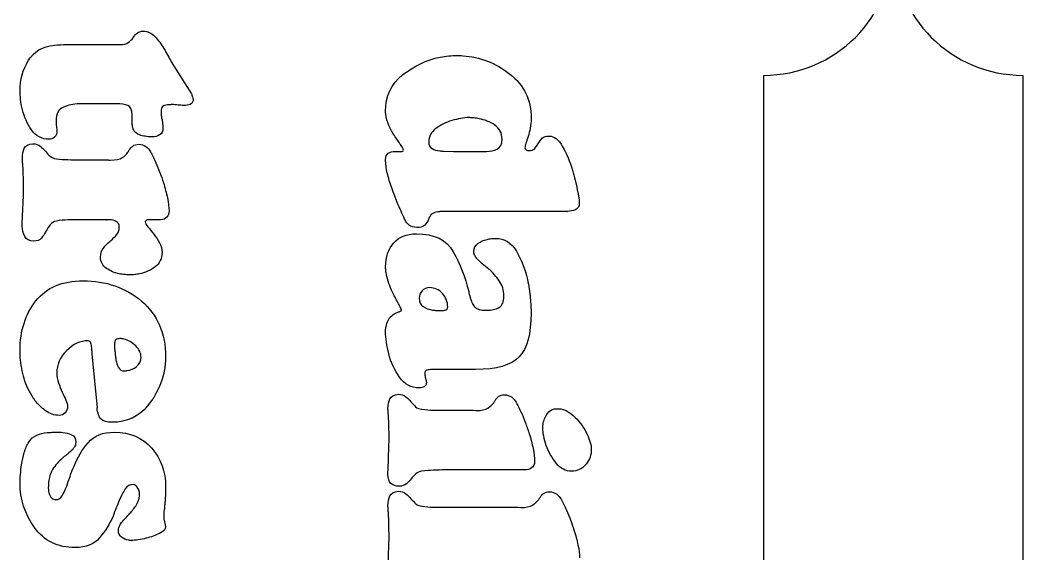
# Model space of a CAD drawing. Extents: x 0 to 771, y 958 to 1701.
# Drawn here: x 587 to 674.8, y 1390.8 to 1437.5 of the extents above; entities that cross this region are included whole.
import ezdxf

# ---------------------------------------------------------------- set-up
doc = ezdxf.new("R2010")
doc.units = 0
doc.layers.add('H0114_Printing', color=7, linetype='CONTINUOUS')

msp = doc.modelspace()

# ---------------------------------------------------------------- linework, layer by layer
at = {"layer": 'H0114_Printing', "color": 4}
for points in [[(592.124385, 1435.421864), (592.147385, 1435.421864)], [(592.147385, 1435.421864), (594.870385, 1435.421864), (595.801385, 1435.398864)], [(600.246385, 1433.905864), (602.018385, 1431.084864)], [(625.255784, 1434.448264), (625.500784, 1434.448264)], [(595.471385, 1430.222864), (592.567385, 1430.222864), (592.370385, 1430.222864), (592.195385, 1430.222864)], [(600.130385, 1430.128864), (600.025385, 1430.128864), (599.920385, 1430.128864)], [(600.340385, 1430.152864), (600.234385, 1430.152864)], [(619.007785, 1429.446264), (619.007785, 1429.575264)], [(596.842385, 1428.497864), (596.842385, 1428.659864), (596.842385, 1429.242864)], [(598.591385, 1427.331864), (598.556385, 1427.331864), (598.521385, 1427.331864)], [(632.343784, 1426.730264), (632.366784, 1426.754264)], [(619.846785, 1426.054264), (620.382784, 1426.054264), (620.405784, 1426.054264)], [(624.113784, 1426.077264), (624.952784, 1426.054264), (627.400784, 1426.054264)], [(627.400784, 1426.054264), (627.610784, 1426.054264), (627.843784, 1426.054264)], [(592.235385, 1425.327064), (594.689385, 1425.327064)], [(594.782385, 1425.303064), (594.841385, 1425.303064), (594.899385, 1425.303064)], [(634.931784, 1420.808264), (625.139784, 1420.808264), (624.043784, 1420.808264)], [(634.907784, 1420.808264), (634.931784, 1420.808264)], [(594.581385, 1420.081064), (592.265385, 1420.081064)], [(594.860385, 1420.081064), (594.709385, 1420.081064), (594.558385, 1420.081064), (594.581385, 1420.081064)], [(599.313385, 1420.081064), (598.334385, 1420.081064), (598.276385, 1420.081064), (598.241385, 1420.081064)], [(587.213385, 1419.521065), (587.213385, 1419.556065), (587.213385, 1419.591065)], [(589.292385, 1419.090065), (589.292385, 1419.055065)], [(623.787184, 1412.135365), (623.810184, 1412.135365)], [(623.810184, 1412.135365), (623.927184, 1412.135365), (623.997184, 1412.135365)], [(587.027285, 1408.341665), (587.027285, 1408.656665)], [(593.322285, 1408.434665), (593.322285, 1408.562665)], [(593.788285, 1403.620665), (593.345285, 1408.353665)], [(595.327285, 1408.539665), (595.350285, 1408.539665)], [(596.166285, 1406.860665), (596.271285, 1406.860665)], [(626.888184, 1406.982365), (623.390184, 1406.982365), (623.064184, 1406.982365)], [(626.864184, 1406.982365), (626.888184, 1406.982365)], [(593.765285, 1403.620665), (593.788285, 1403.620665)], [(624.215984, 1403.415665), (624.238984, 1403.415665)], [(624.238984, 1403.415665), (626.669984, 1403.415665), (626.902984, 1403.391665)], [(634.021984, 1403.555665), (634.079984, 1403.555665), (634.161984, 1403.555665)], [(590.244085, 1401.499065), (590.489085, 1401.499065)], [(632.762984, 1401.876665), (632.762984, 1402.028665)], [(631.154984, 1398.192665), (624.238984, 1398.192665)], [(635.373984, 1398.076665), (635.327984, 1398.076665), (635.281984, 1398.076665)], [(635.490984, 1398.099665), (635.420984, 1398.099665)], [(635.467984, 1398.099665), (635.490984, 1398.099665)], [(597.472085, 1395.950065), (597.472085, 1396.148065)], [(624.216384, 1394.929165), (624.239384, 1394.929165)], [(624.239384, 1394.929165), (630.595384, 1394.929165), (630.828384, 1394.906165)], [(599.594085, 1394.201065), (599.594085, 1394.050065), (599.594085, 1393.945065)], [(596.796085, 1392.033065), (596.645085, 1392.033065)], [(596.773085, 1392.033065), (596.796085, 1392.033065)]]:
    msp.add_lwpolyline(points, dxfattribs=at)
at = {"layer": 'H0114_Printing', "color": 1}
for points in [[(652.093084, 1303.955067), (652.093084, 1432.713064)], [(674.770683, 1432.713064), (674.770683, 1303.945067)]]:
    msp.add_lwpolyline(points, dxfattribs=at)
for points in [[(652.093084, 1432.713064), (658.356084, 1432.713064), (663.432083, 1437.790064), (663.432083, 1444.052064)], [(663.431683, 1444.052064), (663.431683, 1437.790064), (668.508683, 1432.713064), (674.770683, 1432.713064)]]:
    msp.add_open_spline(points, degree=3, dxfattribs=at)
at = {"layer": 'H0114_Printing', "color": 4}
for points in [[(596.941385, 1436.051864), (597.050385, 1436.190864), (597.162385, 1436.311864), (597.278385, 1436.412864)], [(597.278385, 1436.412864), (597.395385, 1436.513864), (597.570385, 1436.571864), (597.803385, 1436.587864)], [(597.803385, 1436.587864), (598.175385, 1436.587864), (598.512385, 1436.427864), (598.815385, 1436.109864)], [(595.801385, 1435.398864), (596.111385, 1435.398864), (596.344385, 1435.460864), (596.499385, 1435.584864)], [(596.499385, 1435.584864), (596.654385, 1435.708864), (596.794385, 1435.848864), (596.918385, 1436.004864)], [(596.918385, 1436.004864), (596.918385, 1436.019864), (596.926385, 1436.035864), (596.941385, 1436.051864)], [(598.815385, 1436.109864), (599.117385, 1435.790864), (599.385385, 1435.436864), (599.618385, 1435.048864)], [(587.748385, 1433.999864), (588.229385, 1434.791864), (588.989385, 1435.242864), (590.029385, 1435.351864)], [(590.029385, 1435.351864), (590.386385, 1435.382864), (590.739385, 1435.402864), (591.088385, 1435.409864)], [(591.088385, 1435.409864), (591.437385, 1435.417864), (591.782385, 1435.421864), (592.124385, 1435.421864)], [(599.618385, 1435.048864), (599.741385, 1434.846864), (599.854385, 1434.644864), (599.955385, 1434.441864)], [(587.027385, 1431.388864), (587.027385, 1432.336864), (587.268385, 1433.206864), (587.748385, 1433.999864)], [(599.955385, 1434.441864), (600.056385, 1434.240864), (600.153385, 1434.061864), (600.246385, 1433.905864)], [(620.499784, 1432.746264), (621.493784, 1433.538264), (622.589784, 1434.059264), (623.786784, 1434.308264)], [(623.786784, 1434.308264), (624.035784, 1434.354264), (624.284784, 1434.389264), (624.532784, 1434.412264)], [(624.532784, 1434.412264), (624.781784, 1434.436264), (625.022784, 1434.448264), (625.255784, 1434.448264)], [(625.500784, 1434.448264), (625.585784, 1434.448264), (625.675784, 1434.440264), (625.768784, 1434.424264)], [(625.768784, 1434.424264), (627.260784, 1434.331264), (628.628784, 1433.799264), (629.871784, 1432.827264)], [(619.007785, 1429.575264), (619.007785, 1430.896264), (619.504785, 1431.953264), (620.499784, 1432.746264)], [(629.871784, 1432.827264), (631.115784, 1431.856264), (631.737784, 1430.562264), (631.737784, 1428.945264)], [(587.073385, 1430.607864), (587.042385, 1430.894864), (587.027385, 1431.154864), (587.027385, 1431.388864)], [(587.236385, 1429.709864), (587.159385, 1430.020864), (587.104385, 1430.319864), (587.073385, 1430.607864)], [(592.195385, 1430.222864), (591.700385, 1430.206864), (591.239385, 1430.109864), (590.813385, 1429.930864)], [(596.447385, 1430.082864), (596.199385, 1430.175864), (595.874385, 1430.222864), (595.471385, 1430.222864)], [(602.158385, 1430.571864), (602.158385, 1430.370864), (602.075385, 1430.237864), (601.910385, 1430.175864)], [(602.018385, 1431.084864), (602.049385, 1431.007864), (602.080385, 1430.925864), (602.112385, 1430.839864)], [(602.112385, 1430.839864), (602.142385, 1430.754864), (602.158385, 1430.665864), (602.158385, 1430.571864)], [(588.029385, 1427.937864), (587.656385, 1428.481864), (587.392385, 1429.071864), (587.236385, 1429.709864)], [(590.813385, 1429.930864), (590.387385, 1429.752864), (590.174385, 1429.351864), (590.174385, 1428.729864)], [(596.842385, 1429.242864), (596.827385, 1429.709864), (596.694385, 1429.988864), (596.447385, 1430.082864)], [(599.500385, 1429.977864), (599.407385, 1429.892864), (599.360385, 1429.756864), (599.360385, 1429.569864)], [(599.360385, 1429.569864), (599.360385, 1429.445864), (599.368385, 1429.320864), (599.383385, 1429.196864)], [(599.920385, 1430.128864), (599.733385, 1430.113864), (599.593385, 1430.062864), (599.500385, 1429.977864)], [(600.234385, 1430.152864), (600.196385, 1430.152864), (600.160385, 1430.144864), (600.130385, 1430.128864)], [(600.587385, 1430.140864), (600.501385, 1430.148864), (600.418385, 1430.152864), (600.340385, 1430.152864)], [(600.859385, 1430.105864), (600.764385, 1430.120864), (600.674385, 1430.132864), (600.587385, 1430.140864)], [(601.107385, 1430.093864), (601.020385, 1430.102864), (600.938385, 1430.105864), (600.859385, 1430.105864)], [(601.355385, 1430.082864), (601.277385, 1430.082864), (601.194385, 1430.086864), (601.107385, 1430.093864)], [(601.910385, 1430.175864), (601.744385, 1430.113864), (601.560385, 1430.082864), (601.355385, 1430.082864)], [(619.030785, 1429.341264), (619.015785, 1429.372264), (619.007785, 1429.408264), (619.007785, 1429.446264)], [(590.174385, 1428.729864), (590.174385, 1428.652864), (590.178385, 1428.571864), (590.186385, 1428.485864)], [(590.186385, 1428.485864), (590.193385, 1428.399864), (590.205385, 1428.318864), (590.221385, 1428.240864)], [(596.865385, 1428.333864), (596.850385, 1428.380864), (596.842385, 1428.434864), (596.842385, 1428.497864)], [(599.383385, 1429.196864), (599.399385, 1429.071864), (599.422385, 1428.947864), (599.453385, 1428.823864)], [(599.453385, 1428.823864), (599.469385, 1428.714864), (599.485385, 1428.598864), (599.500385, 1428.473864)], [(599.500385, 1428.473864), (599.515385, 1428.348864), (599.523385, 1428.224864), (599.523385, 1428.100864)], [(619.298785, 1428.339264), (619.150785, 1428.666264), (619.062785, 1429.000264), (619.030785, 1429.341264)], [(624.789784, 1428.758264), (624.291784, 1428.603264), (623.833784, 1428.370264), (623.413784, 1428.059264)], [(625.593784, 1428.945264), (625.337784, 1428.898264), (625.069784, 1428.836264), (624.789784, 1428.758264)], [(626.258784, 1429.015264), (626.071784, 1429.015264), (625.849784, 1428.992264), (625.593784, 1428.945264)], [(626.712784, 1428.992264), (626.549784, 1429.008264), (626.398784, 1429.015264), (626.258784, 1429.015264)], [(627.190784, 1428.922264), (627.035784, 1428.953264), (626.876784, 1428.976264), (626.712784, 1428.992264)], [(628.566784, 1428.362264), (628.146784, 1428.642264), (627.687784, 1428.828264), (627.190784, 1428.922264)], [(631.737784, 1428.945264), (631.737784, 1428.634264), (631.710784, 1428.347264), (631.655784, 1428.083264)], [(589.568385, 1427.121864), (588.915385, 1427.121864), (588.402385, 1427.393864), (588.029385, 1427.937864)], [(590.244385, 1427.750864), (590.244385, 1427.564864), (590.174385, 1427.412864), (590.034385, 1427.296864)], [(590.221385, 1428.240864), (590.221385, 1428.162864), (590.224385, 1428.080864), (590.233385, 1427.995864)], [(590.233385, 1427.995864), (590.240385, 1427.910864), (590.244385, 1427.828864), (590.244385, 1427.750864)], [(596.911385, 1428.053864), (596.881385, 1428.146864), (596.865385, 1428.240864), (596.865385, 1428.333864)], [(597.049385, 1427.797864), (596.988385, 1427.875864), (596.941385, 1427.960864), (596.911385, 1428.053864)], [(597.463385, 1427.505864), (597.294385, 1427.576864), (597.156385, 1427.673864), (597.049385, 1427.797864)], [(599.523385, 1428.100864), (599.523385, 1427.805864), (599.426385, 1427.603864), (599.232385, 1427.494864)], [(619.776785, 1427.453264), (619.605785, 1427.717264), (619.446785, 1428.013264), (619.298785, 1428.339264)], [(623.413784, 1428.059264), (622.994784, 1427.748264), (622.784784, 1427.360264), (622.784784, 1426.894264)], [(629.195784, 1427.103264), (629.195784, 1427.663264), (628.985784, 1428.083264), (628.566784, 1428.362264)], [(631.655784, 1428.083264), (631.600784, 1427.819264), (631.542784, 1427.578264), (631.480784, 1427.360264)], [(587.400385, 1426.329064), (587.508385, 1426.563064), (587.757385, 1426.695064), (588.146385, 1426.725064)], [(588.146385, 1426.725064), (588.410385, 1426.725064), (588.625385, 1426.656064), (588.789385, 1426.516064)], [(590.034385, 1427.296864), (589.895385, 1427.179864), (589.739385, 1427.121864), (589.568385, 1427.121864)], [(597.969385, 1427.377864), (597.800385, 1427.393864), (597.632385, 1427.436864), (597.463385, 1427.505864)], [(598.245385, 1427.342864), (598.153385, 1427.350864), (598.061385, 1427.362864), (597.969385, 1427.377864)], [(598.521385, 1427.331864), (598.429385, 1427.331864), (598.337385, 1427.335864), (598.245385, 1427.342864)], [(599.232385, 1427.494864), (599.037385, 1427.385864), (598.824385, 1427.331864), (598.591385, 1427.331864)], [(620.324784, 1426.649264), (620.161784, 1426.874264), (619.978785, 1427.142264), (619.776785, 1427.453264)], [(622.784784, 1426.894264), (622.784784, 1426.613264), (622.880784, 1426.419264), (623.075784, 1426.311264)], [(628.764784, 1426.264264), (629.051784, 1426.389264), (629.195784, 1426.668264), (629.195784, 1427.103264)], [(631.282784, 1426.777264), (631.227784, 1426.606264), (631.201784, 1426.466264), (631.201784, 1426.357264)], [(631.480784, 1427.360264), (631.402784, 1427.142264), (631.336784, 1426.948264), (631.282784, 1426.777264)], [(632.052784, 1426.311264), (632.168784, 1426.435264), (632.265784, 1426.575264), (632.343784, 1426.730264)], [(632.366784, 1426.754264), (632.459784, 1426.925264), (632.572784, 1427.076264), (632.705784, 1427.208264)], [(632.705784, 1427.208264), (632.836784, 1427.340264), (633.042784, 1427.406264), (633.322784, 1427.406264)], [(633.322784, 1427.406264), (633.757784, 1427.406264), (634.150784, 1427.096264), (634.499784, 1426.473264)], [(587.236385, 1425.467064), (587.236385, 1425.809064), (587.291385, 1426.096064), (587.400385, 1426.329064)], [(588.789385, 1426.516064), (588.952385, 1426.376064), (589.104385, 1426.228064), (589.244385, 1426.073064)], [(589.244385, 1426.073064), (589.369385, 1425.918064), (589.505385, 1425.774064), (589.653385, 1425.642064)], [(595.974385, 1425.513064), (596.192385, 1425.653064), (596.356385, 1425.809064), (596.465385, 1425.980064)], [(596.465385, 1425.980064), (596.496385, 1426.026064), (596.519385, 1426.065064), (596.535385, 1426.096064)], [(596.535385, 1426.096064), (596.550385, 1426.128064), (596.566385, 1426.158064), (596.581385, 1426.189064)], [(596.581385, 1426.189064), (596.675385, 1426.314064), (596.780385, 1426.427064), (596.897385, 1426.527064)], [(596.897385, 1426.527064), (597.013385, 1426.629064), (597.189385, 1426.679064), (597.423385, 1426.679064)], [(597.423385, 1426.679064), (597.656385, 1426.679064), (597.859385, 1426.617064), (598.030385, 1426.492064)], [(598.030385, 1426.492064), (598.202385, 1426.368064), (598.342385, 1426.212064), (598.451385, 1426.026064)], [(598.451385, 1426.026064), (598.528385, 1425.886064), (598.606385, 1425.735064), (598.684385, 1425.572064)], [(619.007785, 1425.331264), (619.007785, 1425.596264), (619.084785, 1425.783264), (619.240785, 1425.891264)], [(619.240785, 1425.891264), (619.395785, 1426.000264), (619.597785, 1426.054264), (619.846785, 1426.054264)], [(620.569784, 1426.171264), (620.569784, 1426.264264), (620.487784, 1426.423264), (620.324784, 1426.649264)], [(620.405784, 1426.054264), (620.452784, 1426.054264), (620.491784, 1426.062264), (620.522784, 1426.077264)], [(620.522784, 1426.077264), (620.553784, 1426.093264), (620.569784, 1426.124264), (620.569784, 1426.171264)], [(623.075784, 1426.311264), (623.269784, 1426.202264), (623.491784, 1426.132264), (623.739784, 1426.101264)], [(623.739784, 1426.101264), (623.801784, 1426.101264), (623.864784, 1426.097264), (623.926784, 1426.089264)], [(623.926784, 1426.089264), (623.988784, 1426.081264), (624.050784, 1426.077264), (624.113784, 1426.077264)], [(627.843784, 1426.054264), (628.170784, 1426.070264), (628.476784, 1426.139264), (628.764784, 1426.264264)], [(631.201784, 1426.357264), (631.215784, 1426.279264), (631.255784, 1426.221264), (631.317784, 1426.182264)], [(631.317784, 1426.182264), (631.379784, 1426.143264), (631.441784, 1426.124264), (631.503784, 1426.124264)], [(631.503784, 1426.124264), (631.752784, 1426.124264), (631.935784, 1426.186264), (632.052784, 1426.311264)], [(634.499784, 1426.473264), (634.849784, 1425.852264), (635.133784, 1425.168264), (635.350784, 1424.422264)], [(587.248385, 1425.140064), (587.240385, 1425.249064), (587.236385, 1425.358064), (587.236385, 1425.467064)], [(587.283385, 1424.791064), (587.268385, 1424.915064), (587.256385, 1425.031064), (587.248385, 1425.140064)], [(589.653385, 1425.642064), (589.801385, 1425.509064), (589.984385, 1425.435064), (590.202385, 1425.420064)], [(590.202385, 1425.420064), (590.545385, 1425.373064), (590.883385, 1425.346064), (591.219385, 1425.338064)], [(591.219385, 1425.338064), (591.553385, 1425.331064), (591.892385, 1425.327064), (592.235385, 1425.327064)], [(594.689385, 1425.327064), (594.736385, 1425.327064), (594.767385, 1425.319064), (594.782385, 1425.303064)], [(594.899385, 1425.303064), (595.397385, 1425.303064), (595.756385, 1425.373064), (595.974385, 1425.513064)], [(598.684385, 1425.572064), (598.762385, 1425.408064), (598.839385, 1425.241064), (598.917385, 1425.070064)], [(598.917385, 1425.070064), (599.026385, 1424.791064), (599.139385, 1424.503064), (599.255385, 1424.208064)], [(619.158785, 1424.177264), (619.057785, 1424.605264), (619.007785, 1424.990264), (619.007785, 1425.331264)], [(587.318385, 1423.800064), (587.310385, 1424.134064), (587.299385, 1424.464064), (587.283385, 1424.791064)], [(599.255385, 1424.208064), (599.372385, 1423.912064), (599.477385, 1423.617064), (599.570385, 1423.321064)], [(619.543785, 1422.860264), (619.387785, 1423.311264), (619.260785, 1423.750264), (619.158785, 1424.177264)], [(635.350784, 1424.422264), (635.537784, 1423.816264), (635.680784, 1423.241264), (635.782784, 1422.697264)], [(587.330385, 1422.809064), (587.330385, 1423.135064), (587.326385, 1423.466064), (587.318385, 1423.800064)], [(599.570385, 1423.321064), (599.710385, 1422.871064), (599.827385, 1422.428064), (599.920385, 1421.993064)], [(587.318385, 1422.004064), (587.326385, 1422.276064), (587.330385, 1422.545064), (587.330385, 1422.809064)], [(619.776785, 1422.219264), (619.698785, 1422.429264), (619.621785, 1422.642264), (619.543785, 1422.860264)], [(635.782784, 1422.697264), (635.883784, 1422.153264), (635.941784, 1421.780264), (635.956784, 1421.578264)], [(587.283385, 1421.200064), (587.299385, 1421.465064), (587.310385, 1421.733064), (587.318385, 1422.004064)], [(599.920385, 1421.993064), (600.013385, 1421.557064), (600.060385, 1421.177064), (600.060385, 1420.851064)], [(620.033784, 1421.601264), (619.939785, 1421.803264), (619.854785, 1422.009264), (619.776785, 1422.219264)], [(620.359784, 1420.820264), (620.250784, 1421.061264), (620.141784, 1421.321264), (620.033784, 1421.601264)], [(635.956784, 1421.578264), (635.956784, 1421.267264), (635.848784, 1421.061264), (635.630784, 1420.960264)], [(587.236385, 1420.396064), (587.252385, 1420.668064), (587.268385, 1420.936064), (587.283385, 1421.200064)], [(600.060385, 1420.851064), (600.060385, 1420.633064), (599.994385, 1420.450064), (599.862385, 1420.302064)], [(620.662784, 1420.155264), (620.569784, 1420.357264), (620.468784, 1420.579264), (620.359784, 1420.820264)], [(623.192784, 1420.657264), (623.028784, 1420.587264), (622.908784, 1420.459264), (622.830784, 1420.272264)], [(623.716784, 1420.785264), (623.530784, 1420.769264), (623.355784, 1420.727264), (623.192784, 1420.657264)], [(623.868784, 1420.797264), (623.813784, 1420.789264), (623.763784, 1420.785264), (623.716784, 1420.785264)], [(624.043784, 1420.808264), (623.980784, 1420.808264), (623.922784, 1420.805264), (623.868784, 1420.797264)], [(635.630784, 1420.960264), (635.412784, 1420.859264), (635.171784, 1420.808264), (634.907784, 1420.808264)], [(587.213385, 1419.591065), (587.213385, 1419.856065), (587.221385, 1420.124064), (587.236385, 1420.396064)], [(590.205385, 1419.964065), (589.972385, 1419.918065), (589.788385, 1419.809065), (589.655385, 1419.638065)], [(591.223385, 1420.069064), (590.888385, 1420.062064), (590.549385, 1420.026064), (590.205385, 1419.964065)], [(592.265385, 1420.081064), (591.906385, 1420.081064), (591.559385, 1420.077064), (591.223385, 1420.069064)], [(595.443385, 1419.941065), (595.272385, 1420.019064), (595.078385, 1420.066064), (594.860385, 1420.081064)], [(595.700385, 1419.428065), (595.700385, 1419.693065), (595.614385, 1419.863065), (595.443385, 1419.941065)], [(598.078385, 1420.046064), (598.032385, 1420.022064), (598.000385, 1419.980065), (597.985385, 1419.918065)], [(597.985385, 1419.918065), (597.985385, 1419.794065), (598.062385, 1419.638065), (598.218385, 1419.451065)], [(598.241385, 1420.081064), (598.179385, 1420.081064), (598.124385, 1420.069064), (598.078385, 1420.046064)], [(599.862385, 1420.302064), (599.729385, 1420.155064), (599.547385, 1420.081064), (599.313385, 1420.081064)], [(621.093784, 1419.584265), (620.930784, 1419.700265), (620.786784, 1419.891265), (620.662784, 1420.155264)], [(622.690784, 1419.969265), (622.597784, 1419.767265), (622.488784, 1419.623265), (622.364784, 1419.538265)], [(622.760784, 1420.109264), (622.745784, 1420.062264), (622.722784, 1420.015264), (622.690784, 1419.969265)], [(622.830784, 1420.272264), (622.799784, 1420.210264), (622.776784, 1420.155264), (622.760784, 1420.109264)], [(587.446385, 1418.624065), (587.306385, 1418.896065), (587.229385, 1419.195065), (587.213385, 1419.521065)], [(589.292385, 1419.055065), (589.168385, 1418.838065), (589.035385, 1418.643065), (588.895385, 1418.472065)], [(589.316385, 1419.102065), (589.300385, 1419.102065), (589.292385, 1419.098065), (589.292385, 1419.090065)], [(589.655385, 1419.638065), (589.522385, 1419.467065), (589.409385, 1419.288065), (589.316385, 1419.102065)], [(595.479385, 1418.775065), (595.626385, 1418.946065), (595.700385, 1419.164065), (595.700385, 1419.428065)], [(598.218385, 1419.451065), (598.373385, 1419.265065), (598.544385, 1419.055065), (598.731385, 1418.822065)], [(598.731385, 1418.822065), (598.902385, 1418.588065), (599.065385, 1418.340065), (599.221385, 1418.076065)], [(619.707185, 1418.045365), (620.173184, 1418.582365), (620.841184, 1418.850365), (621.712184, 1418.850365)], [(621.735784, 1419.409265), (621.470784, 1419.409265), (621.257784, 1419.468265), (621.093784, 1419.584265)], [(621.712184, 1418.850365), (623.266184, 1418.850365), (624.338184, 1418.325365), (624.929184, 1417.276365)], [(622.364784, 1419.538265), (622.239784, 1419.452265), (622.029784, 1419.409265), (621.735784, 1419.409265)], [(588.239385, 1418.216065), (587.851385, 1418.216065), (587.586385, 1418.352065), (587.446385, 1418.624065)], [(588.895385, 1418.472065), (588.754385, 1418.301065), (588.535385, 1418.216065), (588.239385, 1418.216065)], [(594.324385, 1417.609065), (594.495385, 1417.811065), (594.682385, 1418.006065), (594.884385, 1418.192065)], [(594.884385, 1418.192065), (594.899385, 1418.208065), (594.915385, 1418.220065), (594.930385, 1418.228065)], [(594.930385, 1418.228065), (594.946385, 1418.236065), (594.961385, 1418.247065), (594.977385, 1418.262065)], [(594.977385, 1418.262065), (595.164385, 1418.434065), (595.331385, 1418.604065), (595.479385, 1418.775065)], [(599.221385, 1418.076065), (599.375385, 1417.811065), (599.453385, 1417.532065), (599.453385, 1417.237065)], [(619.008185, 1415.959365), (619.008185, 1416.814365), (619.240185, 1417.509365), (619.707185, 1418.045365)], [(626.724184, 1417.311365), (626.724184, 1417.606365), (626.844184, 1417.840365), (627.086184, 1418.010365)], [(627.086184, 1418.010365), (627.327184, 1418.182365), (627.595184, 1418.298365), (627.890184, 1418.360365)], [(627.890184, 1418.360365), (628.015184, 1418.391365), (628.139184, 1418.415365), (628.263184, 1418.430365)], [(628.263184, 1418.430365), (628.388184, 1418.446365), (628.504184, 1418.453365), (628.613184, 1418.453365)], [(628.613184, 1418.453365), (629.406184, 1418.453365), (630.020184, 1418.080365), (630.455184, 1417.334365)], [(594.068385, 1416.816065), (594.068385, 1417.143065), (594.153385, 1417.408065), (594.324385, 1417.609065)], [(599.453385, 1417.237065), (599.453385, 1416.692065), (599.247385, 1416.265065), (598.836385, 1415.954065)], [(624.929184, 1417.276365), (625.520184, 1416.227365), (625.970184, 1415.065365), (626.281184, 1413.790365)], [(626.794184, 1416.996365), (626.748184, 1417.097365), (626.724184, 1417.202365), (626.724184, 1417.311365)], [(630.455184, 1417.334365), (630.890184, 1416.588365), (631.209184, 1415.764365), (631.411184, 1414.863365)], [(594.581385, 1415.826065), (594.239385, 1416.051065), (594.068385, 1416.382065), (594.068385, 1416.816065)], [(627.004184, 1416.705365), (626.911184, 1416.798365), (626.841184, 1416.895365), (626.794184, 1416.996365)], [(627.471184, 1416.238365), (627.284184, 1416.394365), (627.128184, 1416.550365), (627.004184, 1416.705365)], [(628.053184, 1415.749365), (627.851184, 1415.920365), (627.657184, 1416.083365), (627.471184, 1416.238365)], [(595.700385, 1415.348065), (595.295385, 1415.441065), (594.922385, 1415.601065), (594.581385, 1415.826065)], [(596.213385, 1415.278065), (596.042385, 1415.294065), (595.871385, 1415.317065), (595.700385, 1415.348065)], [(597.472385, 1415.348065), (597.332385, 1415.317065), (597.195385, 1415.294065), (597.064385, 1415.278065)], [(598.836385, 1415.954065), (598.424385, 1415.643065), (597.969385, 1415.441065), (597.472385, 1415.348065)], [(619.042185, 1415.539365), (619.019185, 1415.679365), (619.008185, 1415.819365), (619.008185, 1415.959365)], [(619.124185, 1415.119365), (619.093185, 1415.259365), (619.066185, 1415.399365), (619.042185, 1415.539365)], [(628.951184, 1414.747365), (628.679184, 1415.119365), (628.380184, 1415.453365), (628.053184, 1415.749365)], [(588.414285, 1412.981665), (589.339285, 1414.154665), (590.718285, 1414.741665), (592.552285, 1414.741665)], [(592.552285, 1414.741665), (594.542285, 1414.741665), (596.240285, 1414.150665), (597.647285, 1412.969665)], [(596.679385, 1415.255065), (596.539385, 1415.255065), (596.384385, 1415.263065), (596.213385, 1415.278065)], [(597.064385, 1415.278065), (596.931385, 1415.263065), (596.803385, 1415.255065), (596.679385, 1415.255065)], [(619.368185, 1414.315365), (619.268185, 1414.571365), (619.186185, 1414.839365), (619.124185, 1415.119365)], [(629.359184, 1413.394365), (629.359184, 1413.923365), (629.223184, 1414.373365), (628.951184, 1414.747365)], [(631.411184, 1414.863365), (631.535184, 1414.303365), (631.621184, 1413.764365), (631.667184, 1413.243365)], [(619.707185, 1413.557365), (619.582185, 1413.806365), (619.470185, 1414.058365), (619.368185, 1414.315365)], [(620.185184, 1412.636365), (620.037184, 1412.893365), (619.877185, 1413.200365), (619.707185, 1413.557365)], [(622.201184, 1413.860365), (622.030184, 1413.674365), (621.945184, 1413.456365), (621.945184, 1413.207365)], [(622.854184, 1414.140365), (622.590184, 1414.140365), (622.372184, 1414.047365), (622.201184, 1413.860365)], [(623.985184, 1413.627365), (623.682184, 1413.969365), (623.305184, 1414.140365), (622.854184, 1414.140365)], [(624.440184, 1412.462365), (624.440184, 1412.897365), (624.288184, 1413.285365), (623.985184, 1413.627365)], [(626.281184, 1413.790365), (626.297184, 1413.713365), (626.312184, 1413.643365), (626.328184, 1413.581365)], [(626.328184, 1413.581365), (626.344184, 1413.519365), (626.359184, 1413.456365), (626.375184, 1413.394365)], [(587.027285, 1408.656665), (587.027285, 1410.366665), (587.489285, 1411.807665), (588.414285, 1412.981665)], [(597.647285, 1412.969665), (599.053285, 1411.788665), (599.757285, 1410.156665), (599.757285, 1408.073665)], [(621.945184, 1413.207365), (621.945184, 1412.881365), (622.065184, 1412.640365), (622.306184, 1412.484365)], [(626.375184, 1413.394365), (626.484184, 1412.975365), (626.623184, 1412.664365), (626.794184, 1412.462365)], [(628.928184, 1412.403365), (629.215184, 1412.566365), (629.359184, 1412.897365), (629.359184, 1413.394365)], [(631.667184, 1413.243365), (631.714184, 1412.722365), (631.737184, 1412.290365), (631.737184, 1411.948365)], [(619.287185, 1411.377365), (619.474185, 1411.680365), (619.761185, 1411.894365), (620.150184, 1412.018365)], [(620.150184, 1412.018365), (620.165184, 1412.018365), (620.185184, 1412.022365), (620.208184, 1412.030365)], [(620.406184, 1412.158365), (620.406184, 1412.220365), (620.332184, 1412.380365), (620.185184, 1412.636365)], [(620.208184, 1412.030365), (620.231184, 1412.038365), (620.251184, 1412.050365), (620.266184, 1412.065365)], [(620.266184, 1412.065365), (620.297184, 1412.065365), (620.328184, 1412.077365), (620.359184, 1412.100365)], [(620.359184, 1412.100365), (620.391184, 1412.124365), (620.406184, 1412.143365), (620.406184, 1412.158365)], [(622.306184, 1412.484365), (622.547184, 1412.330365), (622.815184, 1412.228365), (623.110184, 1412.182365)], [(623.110184, 1412.182365), (623.219184, 1412.166365), (623.336184, 1412.155365), (623.460184, 1412.147365)], [(623.460184, 1412.147365), (623.585184, 1412.139365), (623.693184, 1412.135365), (623.787184, 1412.135365)], [(623.997184, 1412.135365), (624.105184, 1412.151365), (624.207184, 1412.174365), (624.300184, 1412.205365)], [(624.300184, 1412.205365), (624.393184, 1412.236365), (624.440184, 1412.322365), (624.440184, 1412.462365)], [(626.794184, 1412.462365), (626.965184, 1412.260365), (627.323184, 1412.158365), (627.867184, 1412.158365)], [(627.867184, 1412.158365), (628.287184, 1412.158365), (628.640184, 1412.240365), (628.928184, 1412.403365)], [(631.737184, 1411.948365), (631.737184, 1410.099365), (631.387184, 1408.809365), (630.688184, 1408.078365)], [(619.008185, 1410.293365), (619.008185, 1410.713365), (619.100185, 1411.074365), (619.287185, 1411.377365)], [(619.077185, 1409.372365), (619.030185, 1409.707365), (619.008185, 1410.014365), (619.008185, 1410.293365)], [(592.995285, 1409.495665), (592.296285, 1409.495665), (591.663285, 1409.204665), (591.095285, 1408.621665)], [(593.217285, 1409.285665), (593.178285, 1409.410665), (593.104285, 1409.480665), (592.995285, 1409.495665)], [(593.299285, 1408.889665), (593.283285, 1409.029665), (593.255285, 1409.161665), (593.217285, 1409.285665)], [(595.420285, 1409.577665), (595.327285, 1409.507665), (595.280285, 1409.347665), (595.280285, 1409.099665)], [(595.770285, 1409.681665), (595.630285, 1409.681665), (595.513285, 1409.647665), (595.420285, 1409.577665)], [(595.956285, 1409.670665), (595.894285, 1409.678665), (595.832285, 1409.681665), (595.770285, 1409.681665)], [(596.120285, 1409.635665), (596.073285, 1409.651665), (596.018285, 1409.662665), (595.956285, 1409.670665)], [(597.145285, 1409.040665), (596.834285, 1409.343665), (596.492285, 1409.542665), (596.120285, 1409.635665)], [(619.287185, 1408.358365), (619.194185, 1408.700365), (619.124185, 1409.038365), (619.077185, 1409.372365)], [(587.050285, 1408.026665), (587.035285, 1408.135665), (587.027285, 1408.240665), (587.027285, 1408.341665)], [(591.095285, 1408.621665), (590.528285, 1408.038665), (590.244285, 1407.397665), (590.244285, 1406.697665)], [(593.310285, 1408.714665), (593.302285, 1408.769665), (593.299285, 1408.827665), (593.299285, 1408.889665)], [(593.322285, 1408.562665), (593.322285, 1408.609665), (593.318285, 1408.660665), (593.310285, 1408.714665)], [(593.345285, 1408.353665), (593.329285, 1408.368665), (593.322285, 1408.396665), (593.322285, 1408.434665)], [(595.280285, 1409.099665), (595.280285, 1409.006665), (595.284285, 1408.912665), (595.292285, 1408.819665)], [(595.292285, 1408.819665), (595.299285, 1408.726665), (595.311285, 1408.632665), (595.327285, 1408.539665)], [(595.350285, 1408.539665), (595.335285, 1408.524665), (595.331285, 1408.500665), (595.339285, 1408.469665)], [(595.339285, 1408.469665), (595.346285, 1408.438665), (595.350285, 1408.415665), (595.350285, 1408.399665)], [(595.350285, 1408.399665), (595.350285, 1408.306665), (595.358285, 1408.213665), (595.373285, 1408.119665)], [(597.611285, 1408.049665), (597.611285, 1408.408665), (597.456285, 1408.737665), (597.145285, 1409.040665)], [(620.231184, 1406.306365), (619.789185, 1406.928365), (619.474185, 1407.612365), (619.287185, 1408.358365)], [(587.388285, 1406.184665), (587.210285, 1406.790665), (587.096285, 1407.405665), (587.050285, 1408.026665)], [(595.373285, 1408.119665), (595.389285, 1408.026665), (595.405285, 1407.933665), (595.420285, 1407.840665)], [(595.420285, 1407.840665), (595.451285, 1407.591665), (595.521285, 1407.366665), (595.630285, 1407.164665)], [(597.227285, 1407.245665), (597.483285, 1407.455665), (597.611285, 1407.723665), (597.611285, 1408.049665)], [(599.733285, 1407.537665), (599.718285, 1407.350665), (599.694285, 1407.164665), (599.663285, 1406.977665)], [(599.757285, 1408.073665), (599.757285, 1407.902665), (599.749285, 1407.723665), (599.733285, 1407.537665)], [(630.688184, 1408.078365), (629.989184, 1407.348365), (628.714184, 1406.982365), (626.864184, 1406.982365)], [(590.244285, 1406.697665), (590.244285, 1406.387665), (590.294285, 1406.091665), (590.396285, 1405.811665)], [(595.630285, 1407.164665), (595.738285, 1406.962665), (595.918285, 1406.860665), (596.166285, 1406.860665)], [(596.271285, 1406.860665), (596.310285, 1406.860665), (596.344285, 1406.868665), (596.376285, 1406.884665)], [(596.376285, 1406.884665), (596.686285, 1406.915665), (596.971285, 1407.035665), (597.227285, 1407.245665)], [(599.663285, 1406.977665), (599.461285, 1405.827665), (598.967285, 1404.770665), (598.183285, 1403.806665)], [(622.621184, 1406.912365), (622.496184, 1406.866365), (622.435184, 1406.765365), (622.435184, 1406.610365)], [(622.435184, 1406.610365), (622.435184, 1406.548365), (622.442184, 1406.485365), (622.458184, 1406.423365)], [(623.064184, 1406.982365), (622.893184, 1406.982365), (622.746184, 1406.959365), (622.621184, 1406.912365)], [(588.169285, 1404.506665), (587.827285, 1405.018665), (587.567285, 1405.578665), (587.388285, 1406.184665)], [(590.396285, 1405.811665), (590.497285, 1405.531665), (590.602285, 1405.260665), (590.710285, 1404.995665)], [(621.968184, 1405.374365), (621.253184, 1405.374365), (620.674184, 1405.685365), (620.231184, 1406.306365)], [(622.574184, 1405.840365), (622.574184, 1405.669365), (622.512184, 1405.549365), (622.388184, 1405.479365)], [(622.458184, 1406.423365), (622.473184, 1406.361365), (622.489184, 1406.291365), (622.505184, 1406.213365)], [(622.505184, 1406.213365), (622.520184, 1406.151365), (622.536184, 1406.089365), (622.551184, 1406.027365)], [(622.551184, 1406.027365), (622.566184, 1405.965365), (622.574184, 1405.902365), (622.574184, 1405.840365)], [(590.710285, 1404.995665), (590.834285, 1404.747665), (590.944285, 1404.513665), (591.037285, 1404.296665)], [(619.380985, 1404.417665), (619.488985, 1404.651665), (619.737985, 1404.783665), (620.126984, 1404.813665)], [(620.126984, 1404.813665), (620.390984, 1404.813665), (620.605984, 1404.744665), (620.768984, 1404.604665)], [(622.388184, 1405.479365), (622.263184, 1405.409365), (622.123184, 1405.374365), (621.968184, 1405.374365)], [(588.251285, 1404.401665), (588.227285, 1404.440665), (588.200285, 1404.475665), (588.169285, 1404.506665)], [(588.332285, 1404.273665), (588.301285, 1404.319665), (588.274285, 1404.362665), (588.251285, 1404.401665)], [(589.265285, 1403.375665), (588.892285, 1403.647665), (588.581285, 1403.946665), (588.332285, 1404.273665)], [(591.037285, 1404.296665), (591.130285, 1404.079665), (591.177285, 1403.892665), (591.177285, 1403.737665)], [(619.216985, 1403.555665), (619.216985, 1403.897665), (619.271985, 1404.184665), (619.380985, 1404.417665)], [(620.768984, 1404.604665), (620.932984, 1404.464665), (621.084984, 1404.317665), (621.224984, 1404.161665)], [(621.224984, 1404.161665), (621.348984, 1404.006665), (621.485984, 1403.862665), (621.633984, 1403.730665)], [(627.954984, 1403.602665), (628.172984, 1403.741665), (628.344984, 1403.897665), (628.468984, 1404.068665)], [(628.468984, 1404.068665), (628.483984, 1404.114665), (628.503984, 1404.153665), (628.526984, 1404.184665)], [(628.526984, 1404.184665), (628.550984, 1404.216665), (628.569984, 1404.246665), (628.585984, 1404.277665)], [(628.585984, 1404.277665), (628.678984, 1404.417665), (628.783984, 1404.534665), (628.900984, 1404.627665)], [(628.900984, 1404.627665), (629.017984, 1404.721665), (629.184984, 1404.767665), (629.403984, 1404.767665)], [(629.403984, 1404.767665), (629.636984, 1404.767665), (629.839984, 1404.705665), (630.010984, 1404.581665)], [(630.010984, 1404.581665), (630.182984, 1404.457665), (630.322984, 1404.301665), (630.431984, 1404.114665)], [(630.431984, 1404.114665), (630.493984, 1403.990665), (630.559984, 1403.858665), (630.629984, 1403.718665)], [(590.454285, 1402.967665), (590.034285, 1402.967665), (589.638285, 1403.103665), (589.265285, 1403.375665)], [(590.967285, 1403.200665), (590.827285, 1403.045665), (590.656285, 1402.967665), (590.454285, 1402.967665)], [(591.177285, 1403.737665), (591.177285, 1403.534665), (591.107285, 1403.356665), (590.967285, 1403.200665)], [(594.114285, 1402.640665), (593.928285, 1402.827665), (593.811285, 1403.154665), (593.765285, 1403.620665)], [(598.183285, 1403.806665), (597.398285, 1402.843665), (596.368285, 1402.361665), (595.094285, 1402.361665)], [(619.228985, 1403.240665), (619.220985, 1403.341665), (619.216985, 1403.446665), (619.216985, 1403.555665)], [(619.263985, 1402.925665), (619.248985, 1403.034665), (619.236985, 1403.139665), (619.228985, 1403.240665)], [(621.633984, 1403.730665), (621.781984, 1403.598665), (621.964984, 1403.524665), (622.182984, 1403.508665)], [(622.182984, 1403.508665), (622.524984, 1403.462665), (622.863984, 1403.434665), (623.198984, 1403.426665)], [(623.198984, 1403.426665), (623.533984, 1403.419665), (623.872984, 1403.415665), (624.215984, 1403.415665)], [(626.902984, 1403.391665), (627.386984, 1403.391665), (627.736984, 1403.462665), (627.954984, 1403.602665)], [(630.629984, 1403.718665), (630.699984, 1403.578665), (630.772984, 1403.430665), (630.850984, 1403.275665)], [(630.850984, 1403.275665), (630.974984, 1402.995665), (631.099984, 1402.692665), (631.224984, 1402.366665)], [(632.786984, 1402.179665), (632.832984, 1402.521665), (632.956984, 1402.836665), (633.159984, 1403.123665)], [(633.159984, 1403.123665), (633.361984, 1403.411665), (633.648984, 1403.555665), (634.021984, 1403.555665)], [(634.161984, 1403.555665), (634.658984, 1403.508665), (635.136984, 1403.255665), (635.595984, 1402.797665)], [(595.094285, 1402.361665), (594.627285, 1402.361665), (594.301285, 1402.454665), (594.114285, 1402.640665)], [(619.298985, 1401.981665), (619.290985, 1402.300665), (619.279985, 1402.615665), (619.263985, 1402.925665)], [(631.224984, 1402.366665), (631.348984, 1402.039665), (631.465984, 1401.705665), (631.573984, 1401.363665)], [(632.762984, 1402.028665), (632.762984, 1402.082665), (632.770984, 1402.132665), (632.786984, 1402.179665)], [(635.595984, 1402.797665), (636.054984, 1402.339665), (636.407984, 1401.838665), (636.656984, 1401.293665)], [(588.496085, 1401.231065), (588.791085, 1401.348065), (589.094085, 1401.429065), (589.405085, 1401.476065)], [(589.405085, 1401.476065), (589.560085, 1401.476065), (589.708085, 1401.480065), (589.848085, 1401.487065)], [(589.848085, 1401.487065), (589.988085, 1401.496065), (590.120085, 1401.499065), (590.244085, 1401.499065)], [(590.489085, 1401.499065), (590.575085, 1401.499065), (590.664085, 1401.492065), (590.757085, 1401.476065)], [(590.757085, 1401.476065), (591.037085, 1401.460065), (591.297085, 1401.394065), (591.538085, 1401.278065)], [(591.538085, 1401.278065), (591.779085, 1401.161065), (591.900085, 1400.939065), (591.900085, 1400.613065)], [(592.984085, 1400.578065), (593.504085, 1401.192065), (594.270085, 1401.499065), (595.280085, 1401.499065)], [(595.280085, 1401.499065), (596.648085, 1401.499065), (597.736085, 1401.033065), (598.545085, 1400.100065)], [(619.310985, 1401.037665), (619.310985, 1401.347665), (619.306985, 1401.662665), (619.298985, 1401.981665)], [(631.573984, 1401.363665), (631.713984, 1400.928665), (631.825984, 1400.496665), (631.911984, 1400.069665)], [(632.844984, 1401.153665), (632.789984, 1401.417665), (632.762984, 1401.658665), (632.762984, 1401.876665)], [(636.656984, 1401.293665), (636.764984, 1401.060665), (636.850984, 1400.827665), (636.912984, 1400.594665)], [(587.400085, 1399.716065), (587.493085, 1400.065065), (587.625085, 1400.372065), (587.796085, 1400.636065)], [(587.796085, 1400.636065), (587.967085, 1400.916065), (588.200085, 1401.114065), (588.496085, 1401.231065)], [(591.900085, 1400.613065), (591.900085, 1400.442065), (591.853085, 1400.291065), (591.760085, 1400.158065)], [(591.760085, 1398.538065), (592.055085, 1399.284065), (592.463085, 1399.964065), (592.984085, 1400.578065)], [(619.298985, 1400.232665), (619.306985, 1400.505665), (619.310985, 1400.773665), (619.310985, 1401.037665)], [(633.065984, 1400.337665), (632.972984, 1400.617665), (632.898984, 1400.889665), (632.844984, 1401.153665)], [(636.912984, 1400.594665), (636.974984, 1400.360665), (637.006984, 1400.150665), (637.006984, 1399.964665)], [(587.167085, 1398.655065), (587.229085, 1399.012065), (587.307085, 1399.366065), (587.400085, 1399.716065)], [(591.084085, 1399.517065), (590.959085, 1399.424065), (590.835085, 1399.315065), (590.711085, 1399.191065)], [(591.410085, 1399.774065), (591.317085, 1399.696065), (591.208085, 1399.610065), (591.084085, 1399.517065)], [(591.760085, 1400.158065), (591.667085, 1400.026065), (591.550085, 1399.898065), (591.410085, 1399.774065)], [(598.545085, 1400.100065), (599.352085, 1399.168065), (599.757085, 1398.048065), (599.757085, 1396.743065)], [(619.263985, 1399.428665), (619.279985, 1399.692665), (619.290985, 1399.960665), (619.298985, 1400.232665)], [(631.911984, 1400.069665), (631.997984, 1399.641665), (632.039984, 1399.265665), (632.039984, 1398.939665)], [(633.939984, 1398.787665), (633.559984, 1399.261665), (633.267984, 1399.778665), (633.065984, 1400.337665)], [(637.006984, 1399.964665), (637.006984, 1399.513665), (636.866984, 1399.105665), (636.586984, 1398.740665)], [(587.062085, 1397.804065), (587.085085, 1398.076065), (587.120085, 1398.359065), (587.167085, 1398.655065)], [(590.711085, 1399.191065), (590.400085, 1398.942065), (590.120085, 1398.619065), (589.872085, 1398.223065)], [(619.240985, 1398.624665), (619.256985, 1398.896665), (619.263985, 1399.164665), (619.263985, 1399.428665)], [(632.039984, 1398.939665), (632.039984, 1398.674665), (631.954984, 1398.484665), (631.783984, 1398.367665)], [(635.281984, 1398.076665), (634.767984, 1398.076665), (634.320984, 1398.313665), (633.939984, 1398.787665)], [(636.586984, 1398.740665), (636.306984, 1398.375665), (635.933984, 1398.161665), (635.467984, 1398.099665)], [(587.027085, 1397.046065), (587.027085, 1397.279065), (587.039085, 1397.532065), (587.062085, 1397.804065)], [(589.872085, 1398.223065), (589.623085, 1397.827065), (589.498085, 1397.287065), (589.498085, 1396.603065)], [(591.399085, 1397.617065), (591.499085, 1397.920065), (591.620085, 1398.227065), (591.760085, 1398.538065)], [(619.216985, 1397.819665), (619.216985, 1398.084665), (619.224985, 1398.352665), (619.240985, 1398.624665)], [(619.461985, 1397.015665), (619.298985, 1397.178665), (619.216985, 1397.446665), (619.216985, 1397.819665)], [(621.644984, 1397.854665), (621.504984, 1397.722665), (621.371984, 1397.578665), (621.247984, 1397.423665)], [(622.181984, 1398.076665), (621.963984, 1398.060665), (621.784984, 1397.986665), (621.644984, 1397.854665)], [(623.198984, 1398.169665), (622.863984, 1398.154665), (622.524984, 1398.122665), (622.181984, 1398.076665)], [(624.238984, 1398.192665), (623.879984, 1398.192665), (623.533984, 1398.184665), (623.198984, 1398.169665)], [(631.783984, 1398.367665), (631.612984, 1398.250665), (631.402984, 1398.192665), (631.154984, 1398.192665)], [(635.420984, 1398.099665), (635.405984, 1398.099665), (635.389984, 1398.092665), (635.373984, 1398.076665)], [(588.286085, 1393.164065), (587.447085, 1394.338065), (587.027085, 1395.632065), (587.027085, 1397.046065)], [(591.107085, 1396.789065), (591.200085, 1397.038065), (591.297085, 1397.314065), (591.399085, 1397.617065)], [(596.913085, 1396.929065), (596.648085, 1396.929065), (596.423085, 1396.797065), (596.236085, 1396.533065)], [(597.286085, 1396.696065), (597.208085, 1396.805065), (597.083085, 1396.883065), (596.913085, 1396.929065)], [(620.219984, 1396.770665), (619.876985, 1396.770665), (619.624985, 1396.852665), (619.461985, 1397.015665)], [(620.826984, 1396.980665), (620.670984, 1396.840665), (620.468984, 1396.770665), (620.219984, 1396.770665)], [(621.247984, 1397.423665), (621.123984, 1397.267665), (620.982984, 1397.120665), (620.826984, 1396.980665)], [(589.498085, 1396.603065), (589.498085, 1396.556065), (589.502085, 1396.510065), (589.510085, 1396.463065)], [(589.510085, 1396.463065), (589.517085, 1396.417065), (589.521085, 1396.370065), (589.521085, 1396.323065)], [(589.521085, 1396.323065), (589.553085, 1396.136065), (589.618085, 1395.970065), (589.720085, 1395.822065)], [(590.699085, 1395.927065), (590.847085, 1396.144065), (590.983085, 1396.432065), (591.107085, 1396.789065)], [(596.236085, 1396.533065), (596.050085, 1396.268065), (595.871085, 1395.935065), (595.700085, 1395.530065)], [(597.449085, 1396.346065), (597.418085, 1396.471065), (597.363085, 1396.587065), (597.286085, 1396.696065)], [(597.472085, 1396.148065), (597.472085, 1396.218065), (597.464085, 1396.284065), (597.449085, 1396.346065)], [(599.745085, 1396.102065), (599.737085, 1395.892065), (599.726085, 1395.678065), (599.710085, 1395.460065)], [(599.757085, 1396.743065), (599.757085, 1396.525065), (599.753085, 1396.311065), (599.745085, 1396.102065)], [(619.380385, 1395.931165), (619.489385, 1396.165165), (619.738385, 1396.297165), (620.126384, 1396.328165)], [(620.126384, 1396.328165), (620.391384, 1396.328165), (620.605384, 1396.258165), (620.769384, 1396.118165)], [(620.769384, 1396.118165), (620.932384, 1395.978165), (621.084384, 1395.831165), (621.224384, 1395.675165)], [(632.518384, 1395.791165), (632.612384, 1395.931165), (632.717384, 1396.048165), (632.834384, 1396.141165)], [(632.834384, 1396.141165), (632.951384, 1396.235165), (633.119384, 1396.281165), (633.339384, 1396.281165)], [(633.339384, 1396.281165), (633.574384, 1396.281165), (633.777384, 1396.219165), (633.949384, 1396.095165)], [(633.949384, 1396.095165), (634.121384, 1395.971165), (634.262384, 1395.815165), (634.372384, 1395.629165)], [(589.720085, 1395.822065), (589.821085, 1395.674065), (589.972085, 1395.600065), (590.174085, 1395.600065)], [(590.174085, 1395.600065), (590.376085, 1395.600065), (590.551085, 1395.709065), (590.699085, 1395.927065)], [(595.700085, 1395.530065), (595.622085, 1395.329065), (595.537085, 1395.111065), (595.444085, 1394.877065)], [(597.145085, 1395.041065), (597.332085, 1395.305065), (597.441085, 1395.608065), (597.472085, 1395.950065)], [(599.710085, 1395.460065), (599.694085, 1395.336065), (599.683085, 1395.212065), (599.675085, 1395.087065)], [(619.217385, 1395.069165), (619.217385, 1395.411165), (619.272385, 1395.699165), (619.380385, 1395.931165)], [(621.224384, 1395.675165), (621.364384, 1395.520165), (621.509384, 1395.376165), (621.656384, 1395.244165)], [(621.656384, 1395.244165), (621.804384, 1395.112165), (621.988384, 1395.038165), (622.206384, 1395.022165)], [(631.861384, 1395.116165), (632.079384, 1395.255165), (632.251384, 1395.411165), (632.377384, 1395.582165)], [(632.377384, 1395.582165), (632.408384, 1395.629165), (632.436384, 1395.667165), (632.459384, 1395.699165)], [(632.459384, 1395.699165), (632.482384, 1395.730165), (632.502384, 1395.761165), (632.518384, 1395.791165)], [(634.372384, 1395.629165), (634.449384, 1395.489165), (634.527384, 1395.337165), (634.605384, 1395.174165)], [(634.605384, 1395.174165), (634.682384, 1395.010165), (634.760384, 1394.844165), (634.838384, 1394.672165)], [(595.444085, 1394.877065), (595.350085, 1394.645065), (595.257085, 1394.404065), (595.164085, 1394.155065)], [(596.166085, 1393.887065), (596.291085, 1394.019065), (596.423085, 1394.163065), (596.563085, 1394.318065)], [(596.563085, 1394.318065), (596.765085, 1394.536065), (596.959085, 1394.777065), (597.145085, 1395.041065)], [(599.605085, 1394.446065), (599.597085, 1394.361065), (599.594085, 1394.279065), (599.594085, 1394.201065)], [(599.640085, 1394.715065), (599.624085, 1394.621065), (599.613085, 1394.532065), (599.605085, 1394.446065)], [(599.675085, 1395.087065), (599.667085, 1394.963065), (599.656085, 1394.839065), (599.640085, 1394.715065)], [(619.229385, 1394.742165), (619.221385, 1394.852165), (619.217385, 1394.960165), (619.217385, 1395.069165)], [(619.264385, 1394.393165), (619.248385, 1394.518165), (619.237385, 1394.634165), (619.229385, 1394.742165)], [(619.275385, 1394.066165), (619.268385, 1394.175165), (619.264385, 1394.284165), (619.264385, 1394.393165)], [(622.206384, 1395.022165), (622.533384, 1394.976165), (622.864384, 1394.948165), (623.199384, 1394.940165)], [(623.199384, 1394.940165), (623.534384, 1394.933165), (623.872384, 1394.929165), (624.216384, 1394.929165)], [(630.828384, 1394.906165), (631.297384, 1394.906165), (631.641384, 1394.976165), (631.861384, 1395.116165)], [(634.838384, 1394.672165), (634.946384, 1394.408165), (635.059384, 1394.129165), (635.176384, 1393.833165)], [(595.164085, 1394.155065), (594.869085, 1393.471065), (594.476085, 1392.841065), (593.986085, 1392.266065)], [(595.688085, 1393.211065), (595.727085, 1393.312065), (595.778085, 1393.409065), (595.840085, 1393.502065)], [(595.840085, 1393.502065), (595.933085, 1393.627065), (596.042085, 1393.755065), (596.166085, 1393.887065)], [(599.594085, 1393.945065), (599.609085, 1393.898065), (599.628085, 1393.828065), (599.652085, 1393.735065)], [(599.652085, 1393.735065), (599.675085, 1393.642065), (599.710085, 1393.471065), (599.757085, 1393.222065)], [(619.287385, 1393.717165), (619.287385, 1393.841165), (619.283385, 1393.958165), (619.275385, 1394.066165)], [(619.299385, 1393.052165), (619.291385, 1393.278165), (619.287385, 1393.499165), (619.287385, 1393.717165)], [(635.176384, 1393.833165), (635.293384, 1393.538165), (635.397384, 1393.242165), (635.491384, 1392.947165)], [(591.853085, 1391.403065), (590.314085, 1391.403065), (589.125085, 1391.990065), (588.286085, 1393.164065)], [(595.630085, 1392.919065), (595.630085, 1393.013065), (595.650085, 1393.109065), (595.688085, 1393.211065)], [(595.910085, 1392.313065), (595.724085, 1392.452065), (595.630085, 1392.655065), (595.630085, 1392.919065)], [(599.221085, 1392.639065), (598.863085, 1392.468065), (598.475085, 1392.328065), (598.055085, 1392.220065)], [(599.757085, 1393.222065), (599.757085, 1393.005065), (599.578085, 1392.810065), (599.221085, 1392.639065)], [(619.310385, 1392.387165), (619.310385, 1392.606165), (619.307385, 1392.827165), (619.299385, 1393.052165)], [(635.491384, 1392.947165), (635.631384, 1392.497165), (635.747384, 1392.057165), (635.841384, 1391.630165)], [(593.986085, 1392.266065), (593.497085, 1391.691065), (592.786085, 1391.403065), (591.853085, 1391.403065)], [(596.516085, 1392.056065), (596.299085, 1392.088065), (596.096085, 1392.173065), (595.910085, 1392.313065)], [(596.645085, 1392.033065), (596.605085, 1392.033065), (596.563085, 1392.041065), (596.516085, 1392.056065)], [(597.367085, 1392.080065), (597.142085, 1392.049065), (596.943085, 1392.033065), (596.773085, 1392.033065)], [(598.055085, 1392.220065), (597.822085, 1392.158065), (597.592085, 1392.111065), (597.367085, 1392.080065)], [(619.264385, 1390.896165), (619.279385, 1391.144165), (619.291385, 1391.393165), (619.299385, 1391.641165)], [(619.299385, 1391.641165), (619.307385, 1391.891165), (619.310385, 1392.139165), (619.310385, 1392.387165)], [(635.841384, 1391.630165), (635.933384, 1391.202165), (635.980384, 1390.825165), (635.980384, 1390.499165)], [(619.240385, 1390.149165), (619.256385, 1390.398165), (619.264385, 1390.647165), (619.264385, 1390.896165)]]:
    msp.add_open_spline(points, degree=3, dxfattribs=at)

doc.saveas('drawing.dxf')
